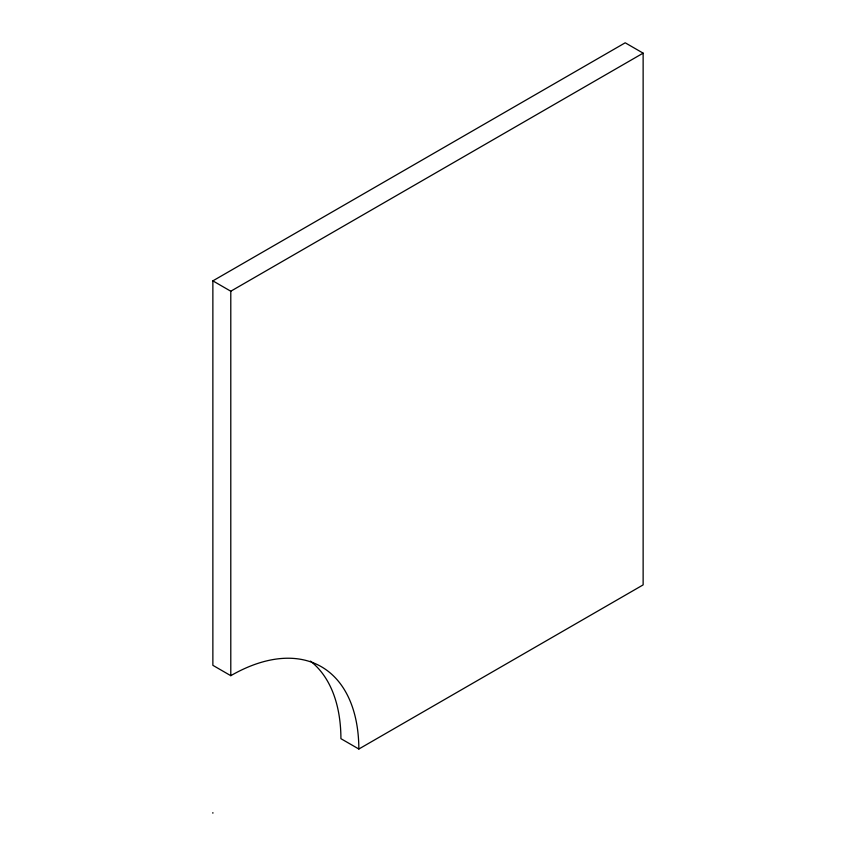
<?xml version="1.0" encoding="UTF-8"?>
<svg xmlns="http://www.w3.org/2000/svg" width="856" height="856" viewBox="0 0 856 856"><rect width="100%" height="100%" fill="white"/><g stroke="black" fill="none" stroke-linecap="round" stroke-linejoin="round"><path stroke-width="1.28" d="M212.866 280.864L625.212 42.8L643.134 53.147L643.134 584.894L358.846 749.021A181.108 104.56 -60 0 0 230.788 675.684L212.866 665.326L212.866 280.864L230.788 291.222L643.134 53.147M358.846 749.021L340.923 738.675A181.108 104.56 -60 0 0 310.45 661.11M230.788 291.222L230.788 675.684M212.866 812.612L212.866 813.2"/></g></svg>
